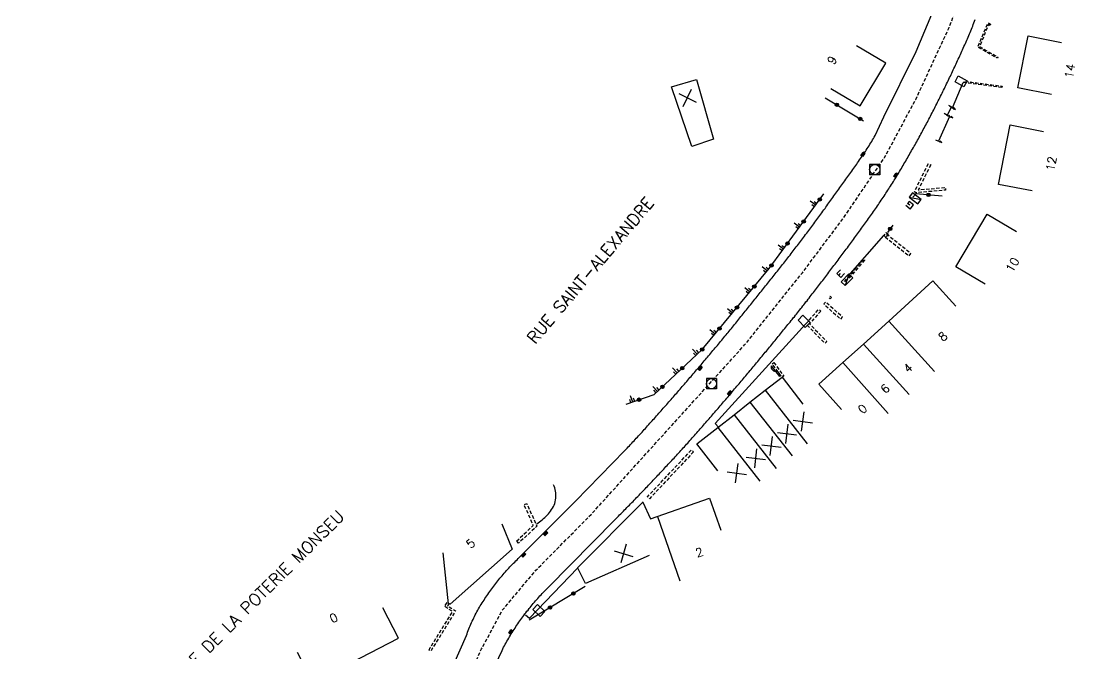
# Model space of a CAD drawing. Header units: millimetres. Extents: x 119599 to 140000, y 124063 to 129001.
# Drawn here: x 139105.9 to 139260.6, y 128520.5 to 128613.4 of the extents above; entities that cross this region are included whole.
import ezdxf
from ezdxf.enums import TextEntityAlignment as Align

# ---------------------------------------------------------------- set-up
doc = ezdxf.new("R2010")
doc.units = ezdxf.units.MM
doc.linetypes.add('DASHED', pattern=[0.75, 0.5, -0.25])
doc.layers.get('0').update_dxf_attribs({"linetype": 'CONTINUOUS'})
for name, color, linetype in [('W0001', 6, 'DASHED'), ('W0008', 7, 'CONTINUOUS'), ('W0100', 7, 'CONTINUOUS'), ('W0105', 7, 'CONTINUOUS'), ('W0112', 1, 'DASHED'), ('W0211', 2, 'CONTINUOUS'), ('W0310', 3, 'CONTINUOUS'), ('W0322', 7, 'CONTINUOUS'), ('W0400', 7, 'CONTINUOUS'), ('W0420', 7, 'CONTINUOUS'), ('W0430', 7, 'CONTINUOUS'), ('W0432', 7, 'CONTINUOUS'), ('W0989', 7, 'CONTINUOUS'), ('W0991', 7, 'CONTINUOUS'), ('W1102', 7, 'CONTINUOUS'), ('W1471', 7, 'CONTINUOUS')]:
    doc.layers.add(name, color=color, linetype=linetype)
doc.styles.get("Standard").update_dxf_attribs({"font": 'romans.shx', "width": 0.85})

# ---------------------------------------------------------------- blocks, each defined once
blk = doc.blocks.new('T400')
for p, q in [((-0.15, 0.3), (0.15, 0.3)), ((-0.15, -0.25), (-0.15, 0.3)), ((-0.15, 0.15), (0.15, 0.15)), ((-0.15, 0), (0.15, 0)), ((0.15, 0.3), (0.15, -0.25)), ((-0.15, -0.15), (0.15, -0.15)), ((-0.15, -0.25), (-0.15, -0.3)), ((-0.15, -0.3), (0.15, -0.3)), ((0.15, -0.3), (0.15, -0.25))]:
    blk.add_line(p, q)
blk = doc.blocks.new('T420')
for p, q in [((0.75, 0.75), (-0.75, 0.75)), ((-0.75, 0.75), (-0.75, -0.75)), ((0.75, 0.75), (0.75, -0.75)), ((0.75, -0.75), (-0.75, -0.75))]:
    blk.add_line(p, q)
blk.add_ellipse((0, 0), major_axis=(-0.53, 0.53), ratio=1, start_param=3.926991, end_param=10.210176)
blk = doc.blocks.new('T1471')
at = {"color": 0, "linetype": 'Continuous', "flags": 128}
blk.add_lwpolyline([(-0.75, -0.5), (-0.75, 0.5), (0.75, 0.5), (0.75, -0.5), (-0.75, -0.5)], dxfattribs=at)
blk = doc.blocks.new('t105o')
for p, q in [((-0.5, 0), (0.5, 0)), ((0.5, 0), (0.2, 0.1)), ((0.5, 0), (0.2, -0.1))]:
    blk.add_line(p, q)
blk = doc.blocks.new('T432')
at = {"flags": 128}
for points in [[(-0.4, 2.1), (-0.4, 1.3)], [(-0.39, 2.1), (0.41, 2.1)], [(0, 1.7), (0.4, 1.7)], [(0.4, 1.3), (0.4, 1.7)], [(0.8, 0.8), (-0.8, 0.8)], [(-0.8, 0.8), (-0.8, 0)], [(0.8, 0.8), (-0.8, 0)], [(-0.8, 0), (0.8, 0)], [(-0.4, 1.3), (0.4, 1.3)], [(0.8, 0), (0.8, 0.8)]]:
    blk.add_lwpolyline(points, dxfattribs=at)
blk = doc.blocks.new('T430')
at = {"flags": 128}
for points in [[(-0.4, 2.1), (0.4, 2.1)], [(-0.4, 2.1), (-0.4, 1.3)], [(-0.4, 1.7), (0, 1.7)], [(0.8, 0.8), (-0.8, 0.8)], [(-0.8, 0.8), (-0.8, 0)], [(0.8, 0.8), (-0.8, 0)], [(-0.8, 0), (0.8, 0)], [(-0.4, 1.3), (0.4, 1.3)], [(0.8, 0), (0.8, 0.8)]]:
    blk.add_lwpolyline(points, dxfattribs=at)
blk = doc.blocks.new('t322o')
at = {"color": 0, "linetype": 'Continuous'}
for radius in [0.25, 0.15]:
    blk.add_circle((0, 0), radius, dxfattribs=at)
blk = doc.blocks.new('t310o')
at = {"color": 0, "linetype": 'Continuous'}
for centre, start, end in [((-0.5, 0.38), 216.8699, 323.1304), ((0.5, -0.37), 36.8699, 143.1303)]:
    blk.add_arc(centre, 0.625, start, end, dxfattribs=at)
blk = doc.blocks.new('t211o')
at = {"color": 0, "linetype": 'Continuous'}
for p, q in [((-0.29, 0.5), (-0.29, 0)), ((0, 1), (0, 0)), ((0.29, 0.5), (0.29, 0))]:
    blk.add_line(p, q, dxfattribs=at)
blk = doc.blocks.new('t991o')
at = {"color": 0, "linetype": 'Continuous'}
for p, q in [((-1, 1), (1, -1)), ((-1, -1), (1, 1))]:
    blk.add_line(p, q, dxfattribs=at)

msp = doc.modelspace()

# ---------------------------------------------------------------- linework, layer by layer
at = {"layer": 'W0001', "flags": 128}
msp.add_lwpolyline([(139105.9, 128376.17), (139131.69, 128429.47), (139146.42, 128459.94), (139152.97, 128473.57), (139157.71, 128483.9), (139160.77, 128491.57), (139163.95, 128500.14), (139173.49, 128521.21), (139176.53, 128526.88), (139181.48, 128532.77), (139189.56, 128540.93), (139212.1, 128565.82), (139220.59, 128576.43), (139226.67, 128584.53), (139232.63, 128593.32), (139237.21, 128601.84), (139242.12, 128612.41), (139246.57, 128624.1), (139249.18, 128633.96), (139250.22, 128643.98), (139249.73, 128654.85), (139248.15, 128667.47), (139245, 128682.79), (139238.56, 128701.38), (139231.9, 128723.98)], dxfattribs=at)
at = {"layer": 'W0008', "flags": 128}
for points in [[(139165.72, 128510.57), (139171.27, 128523.19), (139171.36, 128523.43), (139171.45, 128523.67), (139171.54, 128523.91), (139171.63, 128524.14), (139171.73, 128524.38), (139171.82, 128524.61), (139171.92, 128524.84), (139172.03, 128525.07), (139172.13, 128525.3), (139172.24, 128525.53), (139172.35, 128525.76), (139172.46, 128525.99), (139172.57, 128526.21), (139172.69, 128526.44), (139172.81, 128526.66), (139172.93, 128526.88), (139173.06, 128527.1), (139173.18, 128527.32), (139173.31, 128527.54), (139173.44, 128527.75), (139173.58, 128527.97), (139173.71, 128528.18), (139173.85, 128528.39), (139173.99, 128528.6), (139174.12, 128528.81), (139174.26, 128529.01), (139174.4, 128529.22), (139174.55, 128529.42), (139174.69, 128529.62), (139174.83, 128529.82), (139174.98, 128530.02), (139175.13, 128530.22), (139175.27, 128530.42), (139175.42, 128530.61), (139175.58, 128530.81), (139175.73, 128531), (139175.88, 128531.2), (139176.04, 128531.39), (139176.19, 128531.58), (139176.35, 128531.77), (139176.51, 128531.96), (139176.67, 128532.15), (139176.83, 128532.33), (139176.99, 128532.52), (139177.16, 128532.7), (139177.32, 128532.89), (139177.49, 128533.07), (139177.66, 128533.25), (139177.83, 128533.43), (139178, 128533.61), (139178.17, 128533.79), (139178.35, 128533.96), (139178.52, 128534.14), (139178.7, 128534.31), (139178.87, 128534.49), (139179.05, 128534.66), (139187.26, 128542.88), (139194.52, 128550.31), (139194.69, 128550.49), (139194.86, 128550.67), (139195.03, 128550.85), (139195.2, 128551.03), (139195.37, 128551.21), (139195.53, 128551.4), (139195.7, 128551.58), (139195.87, 128551.76), (139196.04, 128551.94), (139196.2, 128552.12), (139196.37, 128552.31), (139196.54, 128552.49), (139196.7, 128552.67), (139196.87, 128552.85), (139197.04, 128553.04), (139197.2, 128553.22), (139197.37, 128553.4), (139197.54, 128553.58), (139197.7, 128553.77), (139197.87, 128553.95), (139198.03, 128554.13), (139198.2, 128554.32), (139198.36, 128554.5), (139198.53, 128554.69), (139198.69, 128554.87), (139198.86, 128555.05), (139199.02, 128555.24), (139199.19, 128555.42), (139199.35, 128555.61), (139199.52, 128555.79), (139199.68, 128555.98), (139199.85, 128556.16), (139200.01, 128556.35), (139200.17, 128556.53), (139200.34, 128556.72), (139200.5, 128556.9), (139200.66, 128557.09), (139200.82, 128557.28), (139200.99, 128557.46), (139201.15, 128557.65), (139201.31, 128557.84), (139201.48, 128558.02), (139201.64, 128558.21), (139201.8, 128558.4), (139201.97, 128558.58), (139202.13, 128558.77), (139202.29, 128558.96), (139202.46, 128559.15), (139202.62, 128559.33), (139202.78, 128559.52), (139202.95, 128559.71), (139203.11, 128559.9), (139203.27, 128560.09), (139203.43, 128560.27), (139203.6, 128560.46), (139203.76, 128560.65), (139203.92, 128560.84), (139204.08, 128561.03), (139204.24, 128561.21), (139204.41, 128561.4), (139204.57, 128561.59), (139204.73, 128561.78), (139204.89, 128561.97), (139205.05, 128562.16), (139205.21, 128562.35), (139205.38, 128562.53), (139205.54, 128562.72), (139205.7, 128562.91), (139205.86, 128563.1), (139206.02, 128563.29), (139206.18, 128563.48), (139206.34, 128563.67), (139206.5, 128563.86), (139206.66, 128564.05), (139206.82, 128564.24), (139206.98, 128564.43), (139207.14, 128564.62), (139207.3, 128564.81), (139207.46, 128565), (139207.62, 128565.19), (139207.78, 128565.38), (139207.94, 128565.57), (139208.1, 128565.76), (139208.26, 128565.95), (139208.42, 128566.14), (139208.58, 128566.33), (139208.74, 128566.52), (139208.9, 128566.71), (139209.06, 128566.9), (139209.21, 128567.1), (139209.37, 128567.29), (139209.53, 128567.48), (139209.69, 128567.67), (139209.85, 128567.86), (139210, 128568.06), (139210.16, 128568.25), (139210.32, 128568.44), (139210.48, 128568.63), (139210.63, 128568.82), (139210.79, 128569.02), (139210.95, 128569.21), (139211.1, 128569.4), (139211.26, 128569.6), (139211.41, 128569.79), (139211.57, 128569.98), (139211.73, 128570.18), (139211.89, 128570.37), (139212.04, 128570.57), (139212.2, 128570.77), (139212.36, 128570.96), (139212.52, 128571.16), (139212.67, 128571.35), (139212.83, 128571.55), (139212.99, 128571.74), (139213.15, 128571.94), (139213.3, 128572.14), (139213.46, 128572.33), (139213.62, 128572.53), (139213.78, 128572.72), (139213.93, 128572.92), (139214.09, 128573.11), (139214.25, 128573.31), (139214.4, 128573.51), (139214.56, 128573.7), (139214.72, 128573.9), (139214.87, 128574.09), (139215.03, 128574.29), (139215.19, 128574.49), (139215.34, 128574.68), (139215.5, 128574.88), (139215.66, 128575.08), (139215.81, 128575.27), (139215.97, 128575.47), (139216.13, 128575.67), (139216.28, 128575.86), (139216.44, 128576.06), (139216.59, 128576.26), (139216.75, 128576.45), (139216.91, 128576.65), (139217.06, 128576.85), (139217.22, 128577.04), (139217.37, 128577.24), (139217.53, 128577.44), (139217.68, 128577.64), (139217.84, 128577.83), (139217.99, 128578.03), (139218.15, 128578.23), (139218.3, 128578.43), (139218.46, 128578.62), (139218.61, 128578.82), (139218.77, 128579.02), (139218.92, 128579.22), (139219.07, 128579.42), (139219.23, 128579.62), (139219.38, 128579.82), (139219.53, 128580.01), (139219.69, 128580.21), (139219.84, 128580.41), (139219.99, 128580.61), (139220.15, 128580.81), (139220.3, 128581.01), (139220.45, 128581.21), (139220.6, 128581.41), (139220.75, 128581.61), (139220.91, 128581.81), (139221.06, 128582.01), (139221.21, 128582.21), (139221.36, 128582.41), (139221.51, 128582.61), (139221.66, 128582.81), (139221.81, 128583.01), (139221.96, 128583.21), (139222.11, 128583.42), (139222.26, 128583.62), (139222.41, 128583.82), (139222.56, 128584.02), (139222.71, 128584.22), (139222.86, 128584.42), (139223.01, 128584.63), (139223.16, 128584.83), (139223.31, 128585.03), (139223.45, 128585.23), (139223.6, 128585.44), (139223.75, 128585.64), (139223.9, 128585.84), (139224.04, 128586.05), (139224.19, 128586.25), (139224.34, 128586.46), (139224.48, 128586.66), (139224.63, 128586.87), (139224.77, 128587.07), (139224.92, 128587.28), (139225.06, 128587.48), (139225.21, 128587.69), (139225.35, 128587.89), (139225.5, 128588.1), (139225.64, 128588.3), (139225.78, 128588.51), (139225.93, 128588.71), (139226.07, 128588.92), (139226.21, 128589.12), (139226.36, 128589.33), (139226.5, 128589.53), (139226.65, 128589.73), (139226.8, 128589.93), (139226.94, 128590.14), (139227.09, 128590.34), (139227.24, 128590.54), (139227.38, 128590.74), (139227.53, 128590.95), (139227.68, 128591.15), (139227.82, 128591.35), (139227.97, 128591.55), (139228.11, 128591.76), (139228.26, 128591.96), (139228.41, 128592.16), (139228.55, 128592.36), (139228.69, 128592.57), (139228.84, 128592.77), (139228.98, 128592.98), (139229.12, 128593.18), (139229.27, 128593.39), (139229.41, 128593.59), (139229.55, 128593.8), (139229.68, 128594.01), (139229.82, 128594.21), (139229.96, 128594.42), (139230.09, 128594.63), (139230.23, 128594.84), (139230.36, 128595.05), (139230.49, 128595.27), (139230.62, 128595.48), (139230.75, 128595.69), (139230.88, 128595.91), (139231, 128596.12), (139231.12, 128596.34), (139231.25, 128596.56), (139232.53, 128599.28), (139237.27, 128608.89), (139242.51, 128621.43)], [(139166.65, 128500.17), (139176.5, 128521), (139176.61, 128521.22), (139176.73, 128521.45), (139176.85, 128521.67), (139176.97, 128521.89), (139177.09, 128522.11), (139177.22, 128522.33), (139177.34, 128522.55), (139177.47, 128522.77), (139177.6, 128522.99), (139177.73, 128523.21), (139177.86, 128523.42), (139178, 128523.64), (139178.13, 128523.85), (139178.27, 128524.07), (139178.4, 128524.28), (139178.54, 128524.49), (139178.68, 128524.7), (139178.83, 128524.91), (139178.97, 128525.12), (139179.12, 128525.33), (139179.26, 128525.53), (139179.41, 128525.74), (139179.56, 128525.94), (139179.71, 128526.14), (139179.85, 128526.34), (139180, 128526.53), (139180.15, 128526.73), (139180.31, 128526.92), (139180.46, 128527.12), (139180.61, 128527.31), (139180.77, 128527.5), (139180.92, 128527.69), (139181.08, 128527.87), (139181.24, 128528.06), (139181.4, 128528.25), (139181.56, 128528.43), (139181.73, 128528.62), (139181.89, 128528.8), (139182.06, 128528.98), (139182.22, 128529.16), (139182.39, 128529.34), (139182.56, 128529.52), (139182.73, 128529.7), (139182.91, 128529.87), (139183.08, 128530.05), (139183.25, 128530.22), (139193.05, 128540.16), (139193.23, 128540.34), (139193.41, 128540.52), (139193.58, 128540.7), (139193.76, 128540.88), (139193.94, 128541.06), (139194.12, 128541.24), (139194.3, 128541.42), (139194.48, 128541.6), (139194.66, 128541.79), (139194.83, 128541.97), (139195.01, 128542.15), (139195.19, 128542.33), (139195.37, 128542.51), (139195.54, 128542.69), (139195.72, 128542.87), (139195.9, 128543.06), (139196.07, 128543.24), (139196.25, 128543.42), (139196.43, 128543.6), (139196.6, 128543.78), (139196.78, 128543.97), (139196.96, 128544.15), (139197.13, 128544.33), (139197.31, 128544.52), (139197.48, 128544.7), (139197.66, 128544.88), (139197.83, 128545.07), (139198.01, 128545.25), (139198.18, 128545.43), (139198.35, 128545.61), (139198.52, 128545.79), (139198.69, 128545.97), (139198.86, 128546.15), (139199.03, 128546.33), (139199.2, 128546.51), (139199.37, 128546.69), (139199.54, 128546.87), (139199.71, 128547.05), (139199.89, 128547.23), (139200.06, 128547.41), (139200.23, 128547.6), (139200.4, 128547.78), (139200.56, 128547.96), (139200.73, 128548.14), (139200.9, 128548.32), (139201.07, 128548.5), (139201.24, 128548.68), (139201.41, 128548.87), (139201.58, 128549.05), (139201.75, 128549.23), (139201.92, 128549.41), (139202.08, 128549.59), (139202.25, 128549.78), (139202.42, 128549.96), (139202.59, 128550.14), (139202.75, 128550.33), (139202.92, 128550.51), (139203.09, 128550.7), (139203.26, 128550.88), (139203.42, 128551.06), (139203.59, 128551.25), (139203.75, 128551.43), (139203.92, 128551.62), (139204.08, 128551.8), (139204.25, 128551.99), (139204.42, 128552.18), (139204.58, 128552.37), (139204.75, 128552.55), (139204.91, 128552.74), (139205.08, 128552.93), (139205.24, 128553.12), (139205.41, 128553.3), (139205.57, 128553.49), (139205.74, 128553.68), (139205.91, 128553.87), (139206.07, 128554.06), (139206.23, 128554.24), (139206.4, 128554.43), (139206.56, 128554.62), (139206.73, 128554.81), (139206.89, 128555), (139207.06, 128555.19), (139207.22, 128555.38), (139207.38, 128555.57), (139207.55, 128555.76), (139207.71, 128555.94), (139207.88, 128556.13), (139208.04, 128556.32), (139208.2, 128556.51), (139208.37, 128556.7), (139208.53, 128556.89), (139208.69, 128557.08), (139208.86, 128557.27), (139209.02, 128557.46), (139209.18, 128557.65), (139209.34, 128557.84), (139209.51, 128558.03), (139209.67, 128558.22), (139209.83, 128558.41), (139209.99, 128558.6), (139210.16, 128558.79), (139210.32, 128558.98), (139210.48, 128559.18), (139210.64, 128559.37), (139210.8, 128559.56), (139210.97, 128559.75), (139211.13, 128559.94), (139211.29, 128560.13), (139211.45, 128560.32), (139211.61, 128560.51), (139211.77, 128560.7), (139211.93, 128560.9), (139212.09, 128561.09), (139212.26, 128561.28), (139212.42, 128561.47), (139212.58, 128561.66), (139212.74, 128561.85), (139212.9, 128562.05), (139213.06, 128562.24), (139213.22, 128562.43), (139213.38, 128562.62), (139213.54, 128562.81), (139213.7, 128563.01), (139213.86, 128563.2), (139214.02, 128563.39), (139214.18, 128563.58), (139214.34, 128563.78), (139214.5, 128563.97), (139214.66, 128564.16), (139214.82, 128564.36), (139214.98, 128564.55), (139215.14, 128564.74), (139215.3, 128564.93), (139215.45, 128565.13), (139215.61, 128565.32), (139215.77, 128565.51), (139215.93, 128565.71), (139216.09, 128565.9), (139216.25, 128566.09), (139216.41, 128566.29), (139216.57, 128566.48), (139216.73, 128566.67), (139216.88, 128566.87), (139217.04, 128567.06), (139217.2, 128567.25), (139217.36, 128567.45), (139217.52, 128567.64), (139217.67, 128567.84), (139217.83, 128568.03), (139217.99, 128568.22), (139218.15, 128568.42), (139218.3, 128568.61), (139218.46, 128568.81), (139218.62, 128569), (139218.78, 128569.19), (139218.93, 128569.39), (139219.09, 128569.58), (139219.25, 128569.78), (139219.4, 128569.97), (139219.56, 128570.17), (139219.72, 128570.36), (139219.87, 128570.56), (139220.03, 128570.75), (139220.18, 128570.95), (139220.34, 128571.15), (139220.49, 128571.34), (139220.65, 128571.54), (139220.81, 128571.73), (139220.96, 128571.93), (139221.11, 128572.13), (139221.27, 128572.32), (139221.42, 128572.52), (139221.58, 128572.71), (139221.73, 128572.91), (139221.89, 128573.11), (139222.04, 128573.31), (139222.19, 128573.5), (139222.35, 128573.7), (139222.5, 128573.9), (139222.65, 128574.1), (139222.8, 128574.29), (139222.96, 128574.49), (139223.11, 128574.69), (139223.26, 128574.89), (139223.41, 128575.09), (139223.56, 128575.29), (139223.72, 128575.49), (139223.87, 128575.68), (139224.02, 128575.88), (139224.17, 128576.08), (139224.32, 128576.28), (139224.47, 128576.48), (139224.62, 128576.69), (139224.77, 128576.89), (139224.92, 128577.09), (139225.07, 128577.29), (139225.22, 128577.49), (139225.37, 128577.69), (139225.52, 128577.89), (139225.67, 128578.09), (139225.82, 128578.29), (139225.98, 128578.49), (139226.13, 128578.7), (139226.28, 128578.9), (139226.43, 128579.1), (139226.58, 128579.3), (139226.73, 128579.5), (139226.88, 128579.7), (139227.03, 128579.9), (139227.18, 128580.1), (139227.33, 128580.31), (139227.48, 128580.51), (139227.63, 128580.71), (139227.78, 128580.91), (139227.93, 128581.11), (139228.08, 128581.31), (139228.23, 128581.52), (139228.38, 128581.72), (139228.53, 128581.92), (139228.67, 128582.12), (139228.82, 128582.33), (139228.97, 128582.53), (139229.12, 128582.73), (139229.27, 128582.94), (139229.41, 128583.14), (139229.56, 128583.34), (139229.71, 128583.55), (139229.85, 128583.75), (139230, 128583.95), (139230.15, 128584.16), (139230.29, 128584.36), (139230.44, 128584.57), (139230.58, 128584.77), (139230.73, 128584.98), (139230.87, 128585.18), (139231.02, 128585.39), (139231.16, 128585.6), (139231.3, 128585.8), (139231.44, 128586.01), (139231.59, 128586.22), (139231.73, 128586.42), (139231.87, 128586.63), (139232.01, 128586.84), (139232.15, 128587.05), (139232.29, 128587.26), (139232.43, 128587.47), (139232.57, 128587.68), (139232.71, 128587.89), (139232.85, 128588.1), (139232.98, 128588.31), (139233.12, 128588.52), (139233.26, 128588.73), (139233.39, 128588.94), (139233.53, 128589.15), (139233.66, 128589.36), (139233.8, 128589.58), (139233.93, 128589.79), (139234.06, 128590), (139234.19, 128590.22), (139234.33, 128590.43), (139234.46, 128590.65), (139234.59, 128590.86), (139234.72, 128591.08), (139234.85, 128591.3), (139234.98, 128591.51), (139235.11, 128591.73), (139235.23, 128591.94), (139235.36, 128592.16), (139235.49, 128592.38), (139235.62, 128592.59), (139235.75, 128592.81), (139235.87, 128593.03), (139236, 128593.25), (139236.12, 128593.46), (139236.25, 128593.68), (139236.37, 128593.9), (139236.5, 128594.12), (139236.62, 128594.34), (139236.75, 128594.56), (139236.87, 128594.78), (139236.99, 128595), (139237.12, 128595.21), (139237.24, 128595.43), (139237.36, 128595.65), (139237.48, 128595.87), (139237.61, 128596.09), (139237.73, 128596.31), (139237.85, 128596.54), (139237.97, 128596.76), (139238.09, 128596.98), (139238.21, 128597.2), (139238.33, 128597.42), (139238.45, 128597.64), (139238.56, 128597.86), (139238.68, 128598.08), (139238.8, 128598.31), (139238.92, 128598.53), (139239.03, 128598.75), (139239.15, 128598.97), (139239.27, 128599.2), (139239.38, 128599.42), (139239.5, 128599.64), (139239.62, 128599.87), (139239.73, 128600.09), (139239.85, 128600.31), (139239.96, 128600.54), (139240.07, 128600.76), (139240.19, 128600.98), (139240.3, 128601.21), (139240.42, 128601.43), (139240.53, 128601.66), (139240.64, 128601.88), (139240.75, 128602.11), (139240.87, 128602.33), (139240.98, 128602.56), (139241.09, 128602.78), (139241.2, 128603.01), (139241.31, 128603.23), (139241.42, 128603.46), (139241.53, 128603.69), (139241.64, 128603.91), (139241.75, 128604.14), (139241.86, 128604.37), (139241.97, 128604.59), (139242.08, 128604.82), (139242.19, 128605.05), (139242.3, 128605.27), (139242.4, 128605.5), (139242.51, 128605.73), (139242.62, 128605.95), (139242.73, 128606.18), (139242.83, 128606.41), (139242.94, 128606.64), (139243.05, 128606.87), (139243.15, 128607.09), (139243.26, 128607.32), (139243.36, 128607.55), (139243.47, 128607.78), (139243.57, 128608.01), (139243.68, 128608.24), (139243.78, 128608.47), (139243.89, 128608.7), (139243.99, 128608.93), (139244.09, 128609.15), (139244.2, 128609.38), (139244.3, 128609.61), (139244.4, 128609.85), (139244.5, 128610.08), (139244.6, 128610.31), (139244.7, 128610.54), (139244.8, 128610.77), (139244.9, 128611), (139245, 128611.24), (139245.1, 128611.47), (139245.2, 128611.7), (139245.29, 128611.93), (139245.39, 128612.17), (139245.48, 128612.4), (139245.58, 128612.63), (139245.67, 128612.87), (139245.76, 128613.1), (139245.86, 128613.33), (139245.95, 128613.57)], [(139242.63, 128600.63), (139244.16, 128604.34)], [(139232.5, 128581.9), (139227.25, 128575.93), (139227.35, 128575.8)], [(139208.26, 128553.76), (139207.8, 128554.29), (139221.09, 128568.9)], [(139181.58, 128539.58), (139181.79, 128539.72), (139182, 128539.86), (139182.21, 128540.01), (139182.4, 128540.17), (139182.59, 128540.33), (139182.78, 128540.5), (139182.96, 128540.68), (139183.13, 128540.86), (139183.3, 128541.05), (139183.45, 128541.25), (139183.61, 128541.45), (139183.75, 128541.66), (139183.89, 128541.87), (139184.03, 128542.1), (139184.14, 128542.33), (139184.24, 128542.57), (139184.31, 128542.82), (139184.36, 128543.08), (139184.4, 128543.34), (139184.41, 128543.59), (139184.41, 128543.85), (139184.39, 128544.1), (139184.35, 128544.35), (139184.3, 128544.59), (139184.24, 128544.84), (139184.16, 128545.08), (139184.06, 128545.31)], [(139179.96, 128526.2), (139180.53, 128525.73), (139187.55, 128533.04)]]:
    msp.add_lwpolyline(points, dxfattribs=at)
at = {"layer": 'W0100', "flags": 128}
for points in [[(139257.13, 128602.6), (139252.22, 128603.56), (139253.71, 128611.19), (139258.62, 128610.23)], [(139224.78, 128603.46), (139229.08, 128600.9), (139232.82, 128607.17), (139228.53, 128609.73)], [(139242.62, 128600.64), (139242.46, 128600.76), (139241.85, 128599.57), (139242.18, 128599.36), (139240.57, 128595.75)], [(139254.3, 128588.42), (139249.39, 128589.37), (139251.08, 128598.11), (139255.99, 128597.17)], [(139247.4, 128574.75), (139243.1, 128577.31), (139247.69, 128585.04), (139251.99, 128582.48)], [(139226.32, 128556.36), (139222.99, 128560.09), (139226.53, 128563.25), (139229.53, 128565.95), (139233.25, 128569.31), (139239.74, 128575.21), (139243.1, 128571.5)], [(139208.16, 128547.35), (139205.08, 128551.3), (139208.18, 128553.71), (139210.55, 128555.57), (139212.89, 128557.41), (139215.13, 128559.17), (139217.59, 128561.07), (139220.65, 128557.12)], [(139197.17, 128542.76), (139198.28, 128540.3), (139206.97, 128543.35), (139208.62, 128538.63)], [(139197.2, 128542.82), (139187.55, 128533.09)], [(139176.48, 128539.58), (139177.99, 128535.84), (139168.88, 128527.79), (139168.63, 128527.85), (139167.87, 128535.29)], [(139198.11, 128534.93), (139188.75, 128530.79), (139187.6, 128533.06)], [(139146.41, 128520.74), (139148.71, 128516.29), (139161.28, 128522.78), (139158.99, 128527.23)]]:
    msp.add_lwpolyline(points, dxfattribs=at)
msp.add_lwpolyline([(139207.54, 128596.01), (139204.37, 128594.93), (139201.37, 128603.72), (139205.04, 128604.77)], close=True, dxfattribs=at)
at = {"layer": 'W0112', "flags": 128}
for points in [[(139248.1, 128612.7), (139247.93, 128612.84), (139247.91, 128612.85), (139246.58, 128609.61), (139249.29, 128608.06), (139249.2, 128607.9), (139246.34, 128609.53), (139247.81, 128613.1), (139248.03, 128613.01), (139248.22, 128612.85)], [(139249.87, 128603.59), (139244.27, 128604.33), (139244.3, 128604.53), (139249.9, 128603.8)], [(139239.42, 128592.26), (139237.59, 128588.59), (139241.57, 128588.93), (139241.61, 128588.54), (139237.24, 128588.16), (139237.02, 128588.3), (139239.07, 128592.44)], [(139233.17, 128582.1), (139232.8, 128581.63), (139232.53, 128581.85), (139232.9, 128582.32)], [(139232.72, 128581.67), (139236.23, 128578.89), (139236.51, 128579.25), (139233, 128582.02)], [(139229.71, 128578.29), (139227.47, 128575.66), (139226.87, 128575.01), (139226.74, 128575.13), (139227.34, 128575.77), (139229.58, 128578.41)], [(139224.86, 128572.78), (139224.67, 128572.58), (139224.46, 128572.78), (139224.65, 128572.97)], [(139223.98, 128571.56), (139224, 128571.57), (139226.21, 128569.6), (139226.48, 128569.9), (139223.99, 128572.12), (139223.71, 128571.85)], [(139223.28, 128570.8), (139221.61, 128568.92), (139224.16, 128566.34), (139223.88, 128566.07), (139221.09, 128568.91), (139222.99, 128571.06)], [(139216.4, 128563.25), (139217.84, 128561.26), (139217.59, 128561.07), (139216.14, 128563.06)], [(139204.6, 128550.14), (139198.13, 128543.25), (139197.84, 128543.53), (139204.31, 128550.42)], [(139178.62, 128537.04), (139181.07, 128539.32), (139179.74, 128542.38), (139180.14, 128542.55), (139181.6, 128539.21), (139178.92, 128536.72)], [(139165.78, 128521.01), (139165.97, 128521.41), (139169.24, 128526.68), (139168.05, 128527.46), (139168.47, 128528.04), (139168.73, 128527.86), (139168.51, 128527.54), (139169.68, 128526.78), (139166.25, 128521.26), (139166.08, 128520.88)]]:
    msp.add_lwpolyline(points, close=True, dxfattribs=at)
at = {"layer": 'W0310', "flags": 128}
msp.add_lwpolyline([(139216.01, 128562.76), (139217.23, 128561.2)], dxfattribs=at)
at = {"layer": 'W0322', "flags": 128}
for points in [[(139223.94, 128602.1), (139229.54, 128598.7)], [(139194.71, 128557.15), (139198.82, 128558.55), (139205.89, 128565.17), (139215.72, 128577.03), (139223.74, 128588.01)], [(139241.09, 128587.68), (139237.21, 128588), (139236.8, 128587.5)], [(139233.84, 128583.4), (139233.07, 128582.31)], [(139188.69, 128530.37), (139180.47, 128525.45)]]:
    msp.add_lwpolyline(points, dxfattribs=at)
at = {"layer": 'W1102', "flags": 128}
for points in [[(139233.25, 128569.31), (139239.97, 128561.91)], [(139229.53, 128565.95), (139236.23, 128558.53)], [(139226.53, 128563.25), (139233.18, 128555.78)], [(139215.13, 128559.17), (139221.3, 128551.3)], [(139212.89, 128557.41), (139219.06, 128549.54)], [(139210.55, 128555.57), (139216.73, 128547.71)], [(139208.18, 128553.71), (139214.33, 128545.82)], [(139199.29, 128540.65), (139202.6, 128531.21)]]:
    msp.add_lwpolyline(points, dxfattribs=at)

# ---------------------------------------------------------------- block references
at = {"layer": 'W0105'}
for p, rotation in [((139242.46, 128600.76), 330.7032598834854), ((139242.62, 128600.64), 327.8728826032024), ((139241.85, 128599.57), 330.6489711615945), ((139242.18, 128599.36), 337.5513426563515), ((139240.57, 128595.75), 336.7467287548005)]:
    msp.add_blockref('t105o', p, dxfattribs=dict(at, rotation=rotation))
at = {"layer": 'W0211'}
for p, rotation in [((139222.54, 128586.37), 53.83457505561589), ((139220.18, 128583.14), 53.83457505561589), ((139217.82, 128579.91), 53.83457505561589), ((139215.44, 128576.7), 50.36657915356187), ((139212.89, 128573.62), 50.36657915356187), ((139210.34, 128570.54), 50.36657915356187), ((139207.79, 128567.46), 50.36657915356187), ((139205.14, 128564.47), 43.09753012395508), ((139202.22, 128561.73), 43.09753012395508), ((139199.3, 128559), 43.09753012395508), ((139195.65, 128557.47), 18.85470126894113)]:
    msp.add_blockref('t211o', p, dxfattribs=dict(at, rotation=rotation))
at = {"layer": 'W0310', "rotation": 308.1730473214644}
msp.add_blockref('t310o', (139216.63, 128561.97), dxfattribs=at)
at = {"layer": 'W0322'}
for p, rotation in [((139225.65, 128601.07), 328.701041639178), ((139229.07, 128598.99), 328.701041639178), ((139223.13, 128587.18), 53.83457505561589), ((139239.09, 128587.85), 175.2626791625108), ((139220.77, 128583.95), 53.83457505561589), ((139218.41, 128580.72), 53.83457505561589), ((139216.05, 128577.49), 53.83457505561589), ((139213.53, 128574.39), 50.36657915356187), ((139210.98, 128571.31), 50.36657915356187), ((139208.42, 128568.23), 50.36657915356187), ((139205.87, 128565.15), 43.09753012395508), ((139202.95, 128562.42), 43.09753012395508), ((139200.03, 128559.68), 43.09753012395508), ((139196.6, 128557.79), 18.85470126894113), ((139186.97, 128529.35), 210.94320732202), ((139183.54, 128527.29), 210.94320732202)]:
    msp.add_blockref('t322o', p, dxfattribs=dict(at, rotation=rotation))
msp.add_blockref('t322o', (139233.46, 128582.86), dxfattribs=at)
at = {"layer": 'W0400'}
for p, rotation in [((139229.47, 128593.8), 145.9116731118527), ((139234.3, 128590.71), 148.6509656171759), ((139205.57, 128562.42), 319.5117899771009), ((139209.9, 128558.74), 139.6050451969656), ((139182.89, 128538.16), 315.0480408101371), ((139179.65, 128535.01), 315.048040814939), ((139177.77, 128523.7), 148.2271288064595)]:
    msp.add_blockref('T400', p, dxfattribs=dict(at, rotation=rotation))
at = {"layer": 'W0420'}
for p in [(139231.2, 128591.56), (139207.24, 128560.14)]:
    msp.add_blockref('T420', p, dxfattribs=at)
at = {"layer": 'W0430', "rotation": 45.48743910764058}
msp.add_blockref('T430', (139227.41, 128575.11), dxfattribs=at)
at = {"layer": 'W0432', "rotation": 142.1134289898374}
msp.add_blockref('T432', (139237.38, 128587.67), dxfattribs=at)
at = {"layer": 'W0991'}
for p, rotation in [((139203.7, 128602.1), 18.82182176804573), ((139220.65, 128554.59), 37.76598094025095), ((139218.33, 128552.78), 38.10916276707672), ((139216.04, 128550.98), 38.14357311487236), ((139213.75, 128549.18), 38.33048361653549), ((139210.96, 128547), 37.80407349297924), ((139194.32, 128535.21), 298.0988497290278)]:
    msp.add_blockref('t991o', p, dxfattribs=dict(at, rotation=rotation))
at = {"layer": 'W1471'}
for p, rotation in [((139243.88, 128604.5), 331.1267938491009), ((139220.83, 128569.29), 314.4298771171668), ((139181.88, 128526.84), 136.1518779699472)]:
    msp.add_blockref('T1471', p, dxfattribs=dict(at, rotation=rotation))

# ---------------------------------------------------------------- texts
at = {"layer": 'W0989'}
for s, rotation, p in [('RUE SAINT-ALEXANDRE', 49.7317, (139189.48, 128576.79)), ('RUE DE LA POTERIE MONSEU', 44.9676, (139140.8, 128529.04))]:
    msp.add_text(s, height=1.75, rotation=rotation, dxfattribs=at).set_placement(p, align=Align.MIDDLE)
at = {"layer": 'W0991'}
for s, rotation, p in [('9', 59.1641, (139224.94, 128607.62)), ('14', 78.9855, (139259.84, 128606.03)), ('12', 79.0958, (139257.11, 128592.42)), ('10', 59.2803, (139251.41, 128577.59)), ('8', 42.2433, (139241.2, 128567.08)), ('4', 42.1015, (139236.08, 128562.44)), ('6', 42.0341, (139232.72, 128559.4)), ('0', 41.7245, (139229.42, 128556.44)), ('5', 40.4596, (139171.89, 128536.69)), ('2', 19.3635, (139205.45, 128535.39)), ('0', 27.3067, (139151.78, 128525.76))]:
    msp.add_text(s, height=1.25, rotation=rotation, dxfattribs=at).set_placement(p, align=Align.MIDDLE)

doc.saveas('drawing.dxf')
